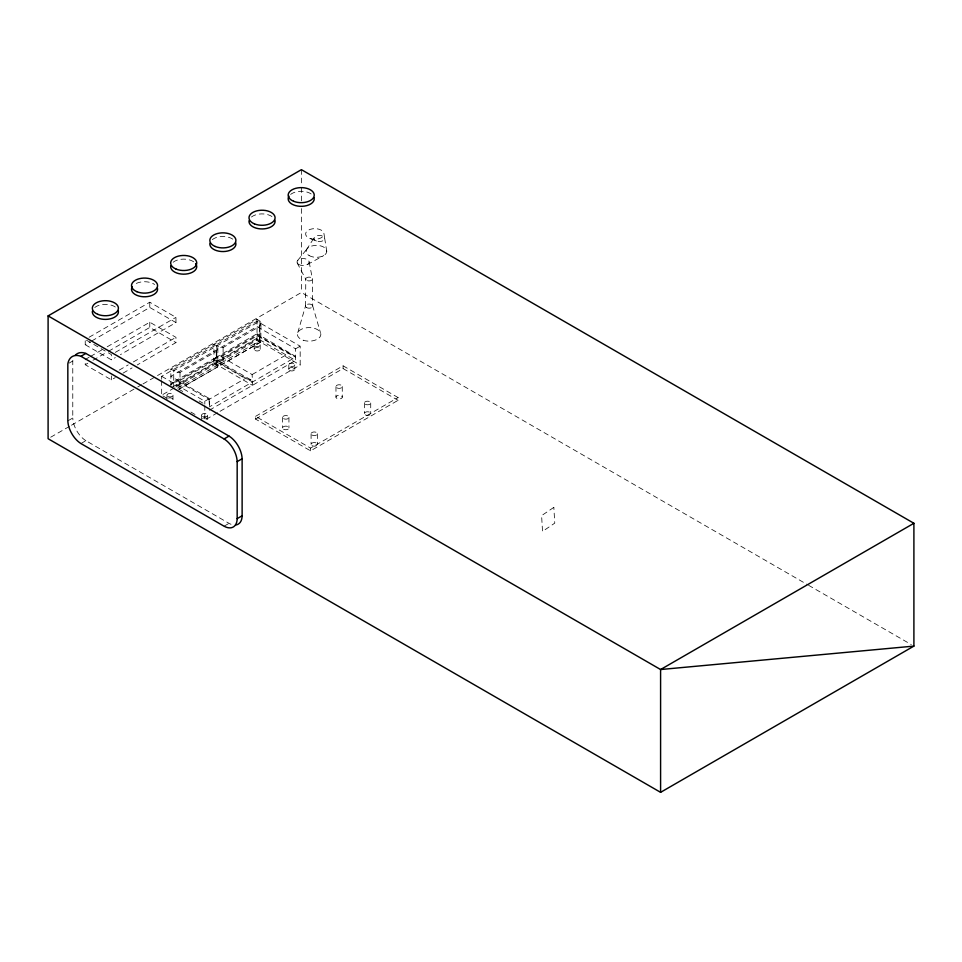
<?xml version="1.0" encoding="UTF-8"?>
<svg xmlns="http://www.w3.org/2000/svg" width="962" height="962" viewBox="0 0 962 962"><rect width="100%" height="100%" fill="white"/><g stroke="black" fill="none" stroke-linecap="round" stroke-linejoin="round"><path stroke-width="0.72" stroke-dasharray="4.81 3.61" d="M213.949 359.752L216.053 357.467L221.128 356.649L252.128 374.555L252.489 382.01L213.949 359.752L213.997 358.658L251.01 379.942L252.429 381.565L252.489 385.317L213.949 363.071M251.01 379.942L245.31 378.487L214.31 360.582L214.021 358.598L172.354 382.66L170.863 384.632L257.034 334.884L257.107 333.718L295.334 356.265L295.575 357.13L209.403 406.878M305.519 306.12L305.808 279.016M179.185 389.141L217.761 366.835L213.949 363.852L213.949 344.264L217.22 346.14L217.761 348.749L216.282 351.455L180.014 372.402L175.625 371.621L170.863 369.143L170.863 387.325M260.942 322.859L259.367 326.587L223.1 347.522L216.823 345.923L216.823 365.5L220.43 365.295L260.846 341.967L260.942 322.859L260.245 321.296L257.034 319.396L170.863 369.143M297.775 332.611L305.639 305.579M306.433 249.795L314.177 237.686M297.799 260.293L307.467 248.364M217.604 366.967L179.028 389.105M260.69 342.087L221.007 364.995M89.105 337.253L149.771 302.224L175.962 317.352L175.962 322.583L120.454 354.629M85.233 340.801L85.233 344.721L90.392 341.75M91.679 341.005L149.771 307.467L175.962 322.583M69.06 363.143L72.775 361.003A22.92 13.227 60 0 1 73.148 359.367M89.105 357.251L85.233 359.487L85.233 364.718L111.424 379.846L115.296 377.609M90.392 356.505L102.008 349.795M107.179 346.813L149.771 322.222L175.962 337.349L175.962 342.58L137.241 364.935M85.233 364.718L87.807 363.227M92.977 360.245L107.179 352.044M108.465 351.298L149.771 327.453L175.962 342.58M115.296 352.381L175.962 317.352M85.233 344.721L111.424 359.848L115.296 357.611M119.168 370.142L128.199 364.923M133.369 361.94L175.962 337.349M123.04 373.136L132.071 367.917M67.833 420.875L72.775 418.013L72.775 361.003M50.697 437.217L70.178 425.974M71.477 425.216L136.436 387.722M137.734 386.964L141.63 384.716M142.929 383.97L301.407 292.472L807.262 584.535M161.664 379.232L161.664 376.322L257.034 321.26L300.18 346.176L300.18 365.043L218.987 411.916M215.44 357.78L257.107 333.718L257.395 335.714L288.396 353.607L294.095 355.074M172.354 382.66L178.042 381.529L214.31 360.582M221.128 356.649L257.395 335.714M172.15 387.193L257.034 338.191L295.575 360.437L295.575 348.821L257.034 326.575L170.863 376.322L209.403 398.581L209.403 406.409M175.938 385.798L257.034 338.973L260.942 341.642M162.951 394.456L174.555 387.758M175.842 387.013L257.034 340.139L300.18 365.043M80.928 443.554L85.871 440.692L229.028 523.34A18.843 10.883 60 0 0 232.395 524.723M177.573 388.167L259.908 340.632L259.908 321.043L173.737 370.803L173.737 386.183M161.664 376.322L204.81 401.238L209.403 398.581M295.575 348.821L300.18 346.176M178.042 381.529L209.043 399.422L245.31 378.487M252.128 374.555L288.396 353.607M209.403 410.197L295.575 360.437M206.096 419.36L217.689 412.662M255.555 416.342L343.073 365.813L398.076 397.571L398.076 400.324L310.57 450.841L255.555 419.083L255.555 416.342L310.57 448.1L398.076 397.571M255.555 419.083L343.073 368.566L398.076 400.324M224.074 526.202L229.028 523.34M307.395 264.538L323.725 255.555M310.209 238.552L316.678 241.161A5.351 3.09 0 0 0 324.699 238.492L324.014 233.946A9.199 5.315 0 0 0 310.209 229.353A9.199 5.315 0 0 0 310.209 238.552A9.199 5.315 0 0 0 324.014 233.946M808.561 585.281L911.303 644.6M257.034 334.884L295.575 357.13M178.571 389.081L183.718 392.051M199.134 400.95L202.982 403.174M86.472 340.211L111.424 354.617L111.424 359.848M162.939 395.935L166.739 398.136M190.849 412.049L195.923 414.983M297.186 262.963L305.916 279.509M312.59 305.579L320.454 332.611M309.175 262.049L312.422 279.016L312.71 306.12M326.755 251.347L324.699 238.492A5.351 3.09 0 0 0 316.678 235.81A5.351 3.09 0 0 0 316.678 241.161M209.043 399.422L209.391 405.88M370.719 402.994L370.719 413.576M364.418 402.994L364.418 413.576M343.073 365.813L343.073 368.566M342.268 386.568L342.268 397.15A3.151 1.816 0 0 1 337.542 398.725A3.151 1.816 0 0 1 337.542 395.574A3.151 1.816 0 0 1 342.268 397.15M335.966 386.568L335.966 397.15M317.388 433.778L317.388 444.372M311.087 433.778L311.087 444.372M310.57 448.1L310.57 450.841M301.407 169.661L301.407 186.135M301.407 187.638L301.407 201.118M301.407 208.598L301.407 292.472M294.817 364.851A3.006 1.732 0 0 1 290.32 366.354A3.006 1.732 0 0 1 290.32 363.347A3.006 1.732 0 0 1 294.817 364.851L294.817 369.24M288.937 417.364L288.937 427.946M288.816 364.851L288.816 369.24M282.636 417.364L282.636 427.946M260.185 344.853L260.185 349.242M259.367 326.587L259.367 342.34M257.034 319.396L257.034 340.139M254.184 344.853L254.184 349.242M223.1 347.522L223.1 363.275M217.857 347.727L217.857 366.522M216.282 351.455L216.282 367.207M207.612 415.199L207.612 419.576M204.81 401.238L204.81 404.136M204.81 405.591L204.81 420.105M201.611 415.199L201.611 419.576M180.014 372.402L180.014 388.155M172.992 395.202L172.992 399.591M166.991 395.202L166.991 399.591M161.664 380.675L161.664 393.747M149.771 302.224L149.771 307.467M149.771 322.222L149.771 327.453M111.424 375.914L111.424 379.846M94.793 307.479A13.035 7.528 0 0 1 115.464 307.094M136.279 283.429A13.035 7.528 0 0 1 154.629 284.487M173.124 262.253A13.035 7.528 0 0 1 193.795 261.88M212.289 239.634A13.035 7.528 0 0 1 232.96 239.261M251.455 217.027A13.035 7.528 0 0 1 272.126 216.654M290.62 194.42A13.035 7.528 0 0 1 311.291 194.035M85.871 440.692A19.336 11.159 60 0 1 72.775 418.013M168.482 398.088A3.006 1.732 0 0 1 172.114 398.364A3.006 1.732 0 0 1 172.583 400.457M202.489 418.35A3.006 1.732 0 0 1 206.734 418.35A3.006 1.732 0 0 1 206.734 420.803M553.835 507.371L541.606 515.62L542.52 531.409L554.761 523.148L553.835 507.371M307.455 280.676A3.307 1.912 0 0 0 312.422 279.016A3.307 1.912 0 0 0 307.455 277.369A3.307 1.912 0 0 0 307.455 280.676M298.773 264.538A6.097 3.523 0 0 0 308.97 262.963A6.097 3.523 0 0 0 301.503 258.646A6.097 3.523 0 0 0 298.773 264.538M309.115 255.555A10.329 5.964 0 0 0 326.407 252.886A10.329 5.964 0 0 0 313.744 245.575A10.329 5.964 0 0 0 309.115 255.555M303.246 340.235A11.748 6.782 0 0 0 320.851 334.367A11.748 6.782 0 0 0 303.246 328.499A11.748 6.782 0 0 0 303.246 340.235M306.565 307.587A3.595 2.08 0 0 0 312.59 306.662A3.595 2.08 0 0 0 308.177 304.112A3.595 2.08 0 0 0 306.565 307.587M312.013 435.064A3.151 1.816 0 0 0 317.28 434.247A3.151 1.816 0 0 0 313.42 432.022A3.151 1.816 0 0 0 312.013 435.064M283.562 418.638A3.151 1.816 0 0 0 288.828 417.833A3.151 1.816 0 0 0 284.968 415.608A3.151 1.816 0 0 0 283.562 418.638M336.892 387.854A3.151 1.816 0 0 0 342.159 387.037A3.151 1.816 0 0 0 338.299 384.812A3.151 1.816 0 0 0 336.892 387.854M365.344 404.28A3.151 1.816 0 0 0 370.61 403.463A3.151 1.816 0 0 0 366.75 401.238A3.151 1.816 0 0 0 365.344 404.28M312.013 445.659A3.151 1.816 0 0 0 317.28 444.841A3.151 1.816 0 0 0 313.42 442.616A3.151 1.816 0 0 0 312.013 445.659M283.562 429.232A3.151 1.816 0 0 0 288.828 428.415A3.151 1.816 0 0 0 284.968 426.19A3.151 1.816 0 0 0 283.562 429.232M365.344 414.862A3.151 1.816 0 0 0 370.61 414.045A3.151 1.816 0 0 0 366.75 411.82A3.151 1.816 0 0 0 365.344 414.862M255.062 346.079A3.006 1.732 0 0 0 260.089 345.31A3.006 1.732 0 0 0 256.409 343.181A3.006 1.732 0 0 0 255.062 346.079M255.062 350.469A3.006 1.732 0 0 0 260.089 349.687A3.006 1.732 0 0 0 256.409 347.571A3.006 1.732 0 0 0 255.062 350.469M202.489 416.414A3.006 1.732 0 0 0 207.515 415.644A3.006 1.732 0 0 0 203.836 413.516A3.006 1.732 0 0 0 202.489 416.414M167.869 396.428A3.006 1.732 0 0 0 172.883 395.647A3.006 1.732 0 0 0 169.216 393.53A3.006 1.732 0 0 0 167.869 396.428M289.694 370.454A3.006 1.732 0 0 0 294.709 369.685A3.006 1.732 0 0 0 291.041 367.556A3.006 1.732 0 0 0 289.694 370.454"/><path stroke-width="1.44" d="M48.1 315.897L301.407 169.661L913.9 523.28L913.9 646.103L660.593 792.339L48.1 438.72L48.1 315.897L660.593 669.528L913.9 646.103M242.123 515.788L237.169 518.638A18.843 10.883 60 0 1 224.074 526.202L80.928 443.554A19.336 11.159 60 0 1 67.833 420.875L67.833 363.852A22.92 13.227 60 0 1 80.928 356.301L85.871 353.439L229.028 436.087A19.228 11.099 60 0 1 242.123 458.766L242.123 515.788A18.843 10.883 60 0 1 235.534 524.999M80.928 356.301L224.074 438.949L229.028 436.087M237.169 518.638L237.169 461.628L242.123 458.766M913.9 523.28L660.593 669.528L660.593 792.339M118.242 310.654A13.035 7.528 0 0 1 105.784 319.396A13.035 7.528 0 0 1 92.4 311.123M157.407 288.035A13.035 7.528 0 0 1 143.242 296.741A13.035 7.528 0 0 1 132.347 286.592M195.587 263.552A13.035 7.528 0 0 1 185.81 274.074A13.035 7.528 0 0 1 170.731 265.897M235.738 242.821A13.035 7.528 0 0 1 223.28 251.551A13.035 7.528 0 0 1 209.896 243.278M274.904 220.202A13.035 7.528 0 0 1 262.446 228.944A13.035 7.528 0 0 1 249.062 220.671M314.069 197.595A13.035 7.528 0 0 1 299.904 206.301A13.035 7.528 0 0 1 289.009 196.152M75.192 355.399A22.92 13.227 60 0 1 85.871 353.439M224.074 438.949A19.228 11.099 60 0 1 237.169 461.628M97.763 314.321A13.035 7.528 0 0 0 118.35 308.958A13.035 7.528 0 0 0 100.012 301.346A13.035 7.528 0 0 0 97.763 314.321M136.929 291.714A13.035 7.528 0 0 0 157.515 286.339A13.035 7.528 0 0 0 139.177 278.739A13.035 7.528 0 0 0 136.929 291.714M176.094 269.095A13.035 7.528 0 0 0 196.681 263.732A13.035 7.528 0 0 0 178.343 256.12A13.035 7.528 0 0 0 176.094 269.095M215.26 246.488A13.035 7.528 0 0 0 235.846 241.125A13.035 7.528 0 0 0 217.508 233.513A13.035 7.528 0 0 0 215.26 246.488M254.425 223.869A13.035 7.528 0 0 0 275.012 218.506A13.035 7.528 0 0 0 256.674 210.894A13.035 7.528 0 0 0 254.425 223.869M293.59 201.262A13.035 7.528 0 0 0 314.177 195.899A13.035 7.528 0 0 0 295.839 188.287A13.035 7.528 0 0 0 293.59 201.262"/></g></svg>
